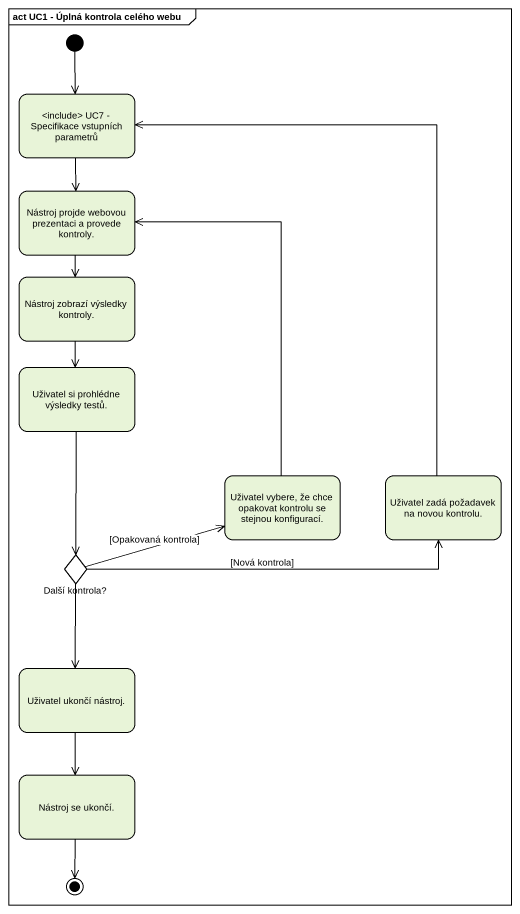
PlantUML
@startuml
mainframe act UC1 - Úplná kontrola celého webu
hide empty description
state "<include> UC7 - Specifikace vstupních parametrů" as include_UC7_Specifikace
state "Nástroj projde webovou prezentaci a provede kontroly." as Nástroj_projde_webovou
state "Nástroj zobrazí výsledky kontroly." as Nástroj_zobrazí_výsledky
state "Uživatel si prohlédne výsledky testů." as Uživatel_si_prohlédne
state "Uživatel vybere, že chce opakovat kontrolu se stejnou konfigurací." as Uživatel_vybere_že_chce
state "Uživatel zadá požadavek na novou kontrolu." as Uživatel_zadá_požadavek_na
state "Další kontrola?" as Další_kontrola <<choice>>
state "Uživatel ukončí nástroj." as Uživatel_ukončí_nástroj
state "Nástroj se ukončí." as Nástroj_se_ukončí
[*] --> include_UC7_Specifikace
include_UC7_Specifikace --> Nástroj_projde_webovou
Nástroj_projde_webovou --> Nástroj_zobrazí_výsledky
Nástroj_zobrazí_výsledky --> Uživatel_si_prohlédne
Uživatel_si_prohlédne --> Další_kontrola
Uživatel_vybere_že_chce -up-> Nástroj_projde_webovou
Uživatel_zadá_požadavek_na -up-> include_UC7_Specifikace
Další_kontrola -right-> Uživatel_vybere_že_chce : [Opakovaná kontrola]
Další_kontrola -right-> Uživatel_zadá_požadavek_na : [Nová kontrola]
Další_kontrola --> Uživatel_ukončí_nástroj
Uživatel_ukončí_nástroj --> Nástroj_se_ukončí
Nástroj_se_ukončí --> [*]
@enduml
